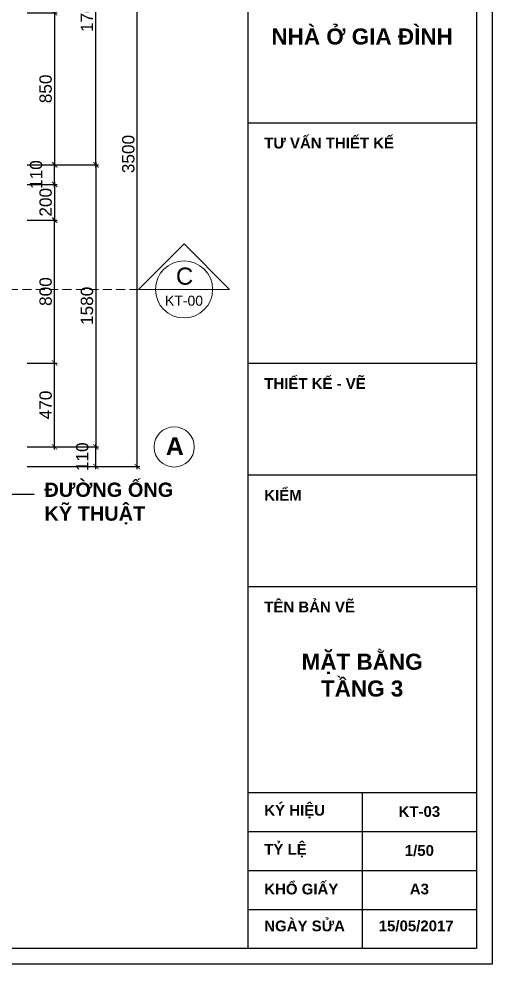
# Model space of a CAD drawing. Header units: millimetres. Extents: x 522695 to 636011, y 461124 to 505319.
# Drawn here: x 558343 to 560992, y 496409 to 501702 of the extents above; entities that cross this region are included whole.
import ezdxf
from ezdxf.enums import TextEntityAlignment as Align

# ---------------------------------------------------------------- set-up
doc = ezdxf.new("R2010")
doc.units = ezdxf.units.MM
doc.header["$LTSCALE"] = 500
doc.header["$MEASUREMENT"] = 0
doc.linetypes.add('DASHED2', pattern=[0.375, 0.25, -0.125])
doc.layers.get('0').update_dxf_attribs({"linetype": 'CONTINUOUS'})
doc.layers.get('DEFPOINTS').update_dxf_attribs({"color": 250, "linetype": 'CONTINUOUS'})
for name, color, linetype, lineweight in [('DH_KTHUOC', 8, 'CONTINUOUS', 5), ('DH_TEXT', 4, 'CONTINUOUS', 13), ('DH_THAY', 4, 'CONTINUOUS', 13)]:
    doc.layers.add(name, color=color, linetype=linetype, lineweight=lineweight)
doc.layers.add('IN', color=5, linetype='CONTINUOUS')
doc.styles.add('arial', font='arial.ttf')
doc.styles.add('DH_ARIAL_B', font='arialbd.ttf')
doc.styles.add('DH_KITHUOC', font='arial.ttf')
doc.dimstyles.new('DH_100s', dxfattribs={"dimtxt": 230, "dimasz": 100, "dimexe": 50, "dimexo": 0, "dimgap": 50, "dimtad": 1, "dimdec": 0, "dimzin": 0, "dimdsep": 46, "dimtxsty": 'DH_KITHUOC', "dimblk1": 'ARCHTICK', "dimblk2": 'ARCHTICK', "dimsah": 1, "dimcen": 90, "dimdle": 50, "dimclrd": 8, "dimclre": 8, "dimclrt": 4, "dimadec": 0, "dimazin": 0, "dimtfac": 100, "dimtdec": 0, "dimtofl": 0, "dimtmove": 2, "dimatfit": 3, "dimldrblk": 'ARCHTICK', "dimfxl": 1, "dimtolj": 2, "dimtzin": 0, "dimarcsym": 0})

# ---------------------------------------------------------------- blocks, each defined once
blk = doc.blocks.new('KHUNGTEN_A3')
at = {"color": 3}
blk.add_lwpolyline([(0, 14850), (21000, 14850), (21000, 0), (0, 0)], close=True, dxfattribs=at)
blk.add_lwpolyline([(379.8, 14704), (20854, 14704), (20854, 146), (379.8, 146)], close=True)
for points in [[(18720.5, 14704), (18720.5, 146)], [(18720.5, 7851), (20854, 7851)], [(18720.5, 5608.2), (20854, 5608.2)], [(18720.5, 4565.7), (20854, 4565.7)], [(18720.5, 3523.2), (20854, 3523.2)], [(18720.5, 1602.4), (20854, 1602.4)], [(19787.2, 1602.4), (19787.2, 146)], [(18720.5, 1238.3), (20854, 1238.3)], [(18720.5, 874.2), (20854, 874.2)], [(18720.5, 510.1), (20854, 510.1)]]:
    blk.add_lwpolyline(points)
at = {"layer": 'DH_TEXT', "style": 'DH_ARIAL_B'}
for s, insert, char_height, width, attachment_point in [('NHÀ Ở GIA ĐÌNH', (19787.2, 8655.6), 150, 1830.82, 5), ('TƯ VẤN THIẾT KẾ', (18874.4, 7660.9), 100, 1830.82, 4), ('THIẾT KẾ - VẼ', (18874.4, 5418.1), 100, 1830.82, 4), ('KIỂM', (18874.4, 4375.6), 100, 1830.82, 4), ('TÊN BẢN VẼ', (18874.4, 3333.1), 100, 1830.82, 4), ('KÝ HIỆU', (18874.4, 1422.8), 100, 788.512, 4), ('TỶ LỆ', (18874.4, 1058.7), 100, 788.512, 4), ('1/50', (20321.3, 1058.7), 100, 788.512, 5), ('KHỔ GIẤY', (18874.4, 699.7), 100, 788.512, 4), ('A3', (20321.3, 699.7), 100, 788.512, 5), ('NGÀY SỬA', (18874.4, 355.4), 100, 788.512, 4), ('15/05/2017', (19942.2, 355.4), 100, 788.512, 4)]:
    blk.add_mtext(s, dxfattribs=dict(at, insert=insert, char_height=char_height, width=width, attachment_point=attachment_point))
blk = doc.blocks.new('_ARCHTICK')
at = {"color": 0, "linetype": 'ByBlock', "const_width": 0.15}
blk.add_lwpolyline([(-0.5, -0.5), (0.5, 0.5)], dxfattribs=at)
blk = doc.blocks.new('*D91')
at = {"layer": 'DEFPOINTS', "color": 0, "transparency": 16777216}
for p in [(558389, 499304.9), (558774.6, 499304.9), (558389, 499194.9)]:
    blk.add_point(p, dxfattribs=at)
at = {"layer": 'DH_KTHUOC', "color": 8, "lineweight": -2, "transparency": 16777216}
for p, q in [((558389, 499304.9), (558789.6, 499304.9)), ((558774.6, 499179.9), (558774.6, 499319.9)), ((558389, 499194.9), (558789.6, 499194.9))]:
    blk.add_line(p, q, dxfattribs=at)
at = {"layer": 'DH_KTHUOC', "color": 8, "lineweight": -2, "transparency": 16777216, "xscale": 30, "yscale": 30, "zscale": 30}
for p, rotation in [((558774.6, 499304.9), 90), ((558774.6, 499194.9), 270)]:
    blk.add_blockref('_ARCHTICK', p, dxfattribs=dict(at, rotation=rotation))
at = {"layer": 'DH_KTHUOC', "color": 4, "transparency": 16777216, "insert": (558698.3, 499249.9), "char_height": 69, "attachment_point": 5, "rotation": 90, "style": 'DH_KITHUOC'}
blk.add_mtext('\\A2;110', dxfattribs=at)
blk = doc.blocks.new('*D92')
at = {"layer": 'DEFPOINTS', "color": 0, "transparency": 16777216}
for p in [(558389, 499774.9), (558543.2, 499774.9), (558389, 499304.9)]:
    blk.add_point(p, dxfattribs=at)
at = {"layer": 'DH_KTHUOC', "color": 8, "lineweight": -2, "transparency": 16777216}
for p, q in [((558389, 499774.9), (558558.2, 499774.9)), ((558543.2, 499289.9), (558543.2, 499789.9)), ((558389, 499304.9), (558558.2, 499304.9))]:
    blk.add_line(p, q, dxfattribs=at)
at = {"layer": 'DH_KTHUOC', "color": 8, "lineweight": -2, "transparency": 16777216, "xscale": 30, "yscale": 30, "zscale": 30}
for p, rotation in [((558543.2, 499774.9), 90), ((558543.2, 499304.9), 270)]:
    blk.add_blockref('_ARCHTICK', p, dxfattribs=dict(at, rotation=rotation))
at = {"layer": 'DH_KTHUOC', "color": 4, "transparency": 16777216, "insert": (558493, 499539.9), "char_height": 69, "attachment_point": 5, "rotation": 90, "style": 'DH_KITHUOC'}
blk.add_mtext('\\A2;470', dxfattribs=at)
blk = doc.blocks.new('*D93')
at = {"layer": 'DEFPOINTS', "color": 0, "transparency": 16777216}
for p in [(558389, 500884.9), (558543.2, 500884.9), (558389, 500774.9)]:
    blk.add_point(p, dxfattribs=at)
at = {"layer": 'DH_KTHUOC', "color": 8, "lineweight": -2, "transparency": 16777216}
for p, q in [((558389, 500884.9), (558558.2, 500884.9)), ((558543.2, 500759.9), (558543.2, 500899.9)), ((558389, 500774.9), (558558.2, 500774.9))]:
    blk.add_line(p, q, dxfattribs=at)
at = {"layer": 'DH_KTHUOC', "color": 8, "lineweight": -2, "transparency": 16777216, "xscale": 30, "yscale": 30, "zscale": 30}
for p, rotation in [((558543.2, 500884.9), 90), ((558543.2, 500774.9), 270)]:
    blk.add_blockref('_ARCHTICK', p, dxfattribs=dict(at, rotation=rotation))
at = {"layer": 'DH_KTHUOC', "color": 4, "transparency": 16777216, "insert": (558439.5, 500829.9), "char_height": 69, "attachment_point": 5, "rotation": 90, "style": 'DH_KITHUOC'}
blk.add_mtext('\\A2;110', dxfattribs=at)
blk = doc.blocks.new('*D94')
at = {"layer": 'DEFPOINTS', "color": 0, "transparency": 16777216}
for p in [(558389, 502584.9), (558774.6, 502584.9), (558389, 500884.9)]:
    blk.add_point(p, dxfattribs=at)
at = {"layer": 'DH_KTHUOC', "color": 8, "lineweight": -2, "transparency": 16777216}
for p, q in [((558389, 502584.9), (558789.6, 502584.9)), ((558774.6, 500869.9), (558774.6, 502599.9)), ((558389, 500884.9), (558789.6, 500884.9))]:
    blk.add_line(p, q, dxfattribs=at)
at = {"layer": 'DH_KTHUOC', "color": 8, "lineweight": -2, "transparency": 16777216, "xscale": 30, "yscale": 30, "zscale": 30}
for p, rotation in [((558774.6, 502584.9), 90), ((558774.6, 500884.9), 270)]:
    blk.add_blockref('_ARCHTICK', p, dxfattribs=dict(at, rotation=rotation))
at = {"layer": 'DH_KTHUOC', "color": 4, "transparency": 16777216, "insert": (558724.4, 501734.9), "char_height": 69, "attachment_point": 5, "rotation": 90, "style": 'DH_KITHUOC'}
blk.add_mtext('\\A2;1700', dxfattribs=at)
blk = doc.blocks.new('*D97')
at = {"layer": 'DEFPOINTS', "color": 0, "transparency": 16777216}
for p in [(558389, 501734.9), (558389, 500884.9), (558543.2, 500884.9)]:
    blk.add_point(p, dxfattribs=at)
at = {"layer": 'DH_KTHUOC', "color": 8, "lineweight": -2, "transparency": 16777216}
for p, q in [((558389, 501734.9), (558558.2, 501734.9)), ((558543.2, 501749.9), (558543.2, 500869.9)), ((558389, 500884.9), (558558.2, 500884.9))]:
    blk.add_line(p, q, dxfattribs=at)
at = {"layer": 'DH_KTHUOC', "color": 8, "lineweight": -2, "transparency": 16777216, "xscale": 30, "yscale": 30, "zscale": 30}
for p, rotation in [((558543.2, 501734.9), 90), ((558543.2, 500884.9), 270)]:
    blk.add_blockref('_ARCHTICK', p, dxfattribs=dict(at, rotation=rotation))
at = {"layer": 'DH_KTHUOC', "color": 4, "transparency": 16777216, "insert": (558493, 501309.9), "char_height": 69, "attachment_point": 5, "rotation": 90, "style": 'DH_KITHUOC'}
blk.add_mtext('\\A2;850', dxfattribs=at)
blk = doc.blocks.new('*D98')
at = {"layer": 'DEFPOINTS', "color": 0, "transparency": 16777216}
for p in [(558389, 500884.9), (558389, 499304.9), (558774.6, 499304.9)]:
    blk.add_point(p, dxfattribs=at)
at = {"layer": 'DH_KTHUOC', "color": 8, "lineweight": -2, "transparency": 16777216}
for p, q in [((558389, 500884.9), (558789.6, 500884.9)), ((558774.6, 500899.9), (558774.6, 499289.9)), ((558389, 499304.9), (558789.6, 499304.9))]:
    blk.add_line(p, q, dxfattribs=at)
at = {"layer": 'DH_KTHUOC', "color": 8, "lineweight": -2, "transparency": 16777216, "xscale": 30, "yscale": 30, "zscale": 30}
for p, rotation in [((558774.6, 500884.9), 90), ((558774.6, 499304.9), 270)]:
    blk.add_blockref('_ARCHTICK', p, dxfattribs=dict(at, rotation=rotation))
at = {"layer": 'DH_KTHUOC', "color": 4, "transparency": 16777216, "insert": (558724.4, 500094.9), "char_height": 69, "attachment_point": 5, "rotation": 90, "style": 'DH_KITHUOC'}
blk.add_mtext('\\A2;1580', dxfattribs=at)
blk = doc.blocks.new('*D99')
at = {"layer": 'DEFPOINTS', "color": 0, "transparency": 16777216}
for p in [(558389, 502694.9), (559006, 502694.9), (558389, 499194.9)]:
    blk.add_point(p, dxfattribs=at)
at = {"layer": 'DH_KTHUOC', "color": 8, "lineweight": -2, "transparency": 16777216}
for p, q in [((558389, 502694.9), (559021, 502694.9)), ((559006, 499179.9), (559006, 502709.9)), ((558389, 499194.9), (559021, 499194.9))]:
    blk.add_line(p, q, dxfattribs=at)
at = {"layer": 'DH_KTHUOC', "color": 8, "lineweight": -2, "transparency": 16777216, "xscale": 30, "yscale": 30, "zscale": 30}
for p, rotation in [((559006, 502694.9), 90), ((559006, 499194.9), 270)]:
    blk.add_blockref('_ARCHTICK', p, dxfattribs=dict(at, rotation=rotation))
at = {"layer": 'DH_KTHUOC', "color": 4, "transparency": 16777216, "insert": (558955.8, 500944.9), "char_height": 69, "attachment_point": 5, "rotation": 90, "style": 'DH_KITHUOC'}
blk.add_mtext('\\A2;3500', dxfattribs=at)
blk = doc.blocks.new('*D132')
at = {"layer": 'DEFPOINTS', "color": 0, "transparency": 16777216}
for p in [(558389, 500574.9), (558543.2, 500574.9), (558389, 499774.9)]:
    blk.add_point(p, dxfattribs=at)
at = {"layer": 'DH_KTHUOC', "color": 8, "lineweight": -2, "transparency": 16777216}
for p, q in [((558389, 500574.9), (558558.2, 500574.9)), ((558543.2, 499759.9), (558543.2, 500589.9)), ((558389, 499774.9), (558558.2, 499774.9))]:
    blk.add_line(p, q, dxfattribs=at)
at = {"layer": 'DH_KTHUOC', "color": 8, "lineweight": -2, "transparency": 16777216, "xscale": 30, "yscale": 30, "zscale": 30}
for p, rotation in [((558543.2, 500574.9), 90), ((558543.2, 499774.9), 270)]:
    blk.add_blockref('_ARCHTICK', p, dxfattribs=dict(at, rotation=rotation))
at = {"layer": 'DH_KTHUOC', "color": 4, "transparency": 16777216, "insert": (558493, 500174.9), "char_height": 69, "attachment_point": 5, "rotation": 90, "style": 'DH_KITHUOC'}
blk.add_mtext('\\A2;800', dxfattribs=at)
blk = doc.blocks.new('*D133')
at = {"layer": 'DEFPOINTS', "color": 0, "transparency": 16777216}
for p in [(558389, 500774.9), (558389, 500574.9), (558543.2, 500574.9)]:
    blk.add_point(p, dxfattribs=at)
at = {"layer": 'DH_KTHUOC', "color": 8, "lineweight": -2, "transparency": 16777216}
for p, q in [((558389, 500774.9), (558558.2, 500774.9)), ((558543.2, 500789.9), (558543.2, 500559.9)), ((558389, 500574.9), (558558.2, 500574.9))]:
    blk.add_line(p, q, dxfattribs=at)
at = {"layer": 'DH_KTHUOC', "color": 8, "lineweight": -2, "transparency": 16777216, "xscale": 30, "yscale": 30, "zscale": 30}
for p, rotation in [((558543.2, 500774.9), 90), ((558543.2, 500574.9), 270)]:
    blk.add_blockref('_ARCHTICK', p, dxfattribs=dict(at, rotation=rotation))
at = {"layer": 'DH_KTHUOC', "color": 4, "transparency": 16777216, "insert": (558493, 500674.9), "char_height": 69, "attachment_point": 5, "rotation": 90, "style": 'DH_KITHUOC'}
blk.add_mtext('\\A2;200', dxfattribs=at)
blk = doc.blocks.new('*U210')
at = {"color": 8}
for points in [[(12616.7, 0), (12734.9, 0), (12416.7, 318.2), (12098.5, 0), (12216.7, 0)], [(12216.7, 0), (12616.7, 0)]]:
    blk.add_lwpolyline(points, dxfattribs=at)
at = {"color": 250, "linetype": 'DASHED2', "ltscale": 0.5}
blk.add_lwpolyline([(12098.5, 0), (-118.2, 0)], dxfattribs=at)
at = {"color": 8}
blk.add_circle((12416.7, 0), 200, dxfattribs=at)
at = {"style": 'arial'}
blk.add_text('C', height=120, dxfattribs=at).set_placement((12420.8, 92.7), align=Align.MIDDLE_CENTER)
for p in [(-318.2, -135.2), (12416.7, -135.2)]:
    blk.add_attdef('KH', text='', height=70, dxfattribs=at).set_placement(p, align=Align.BOTTOM_CENTER)

msp = doc.modelspace()

# ---------------------------------------------------------------- linework, layer by layer
at = {"layer": 'DH_THAY'}
msp.add_circle((559212.4, 499304.9), 112.5, dxfattribs=at)
at = {"layer": 'IN'}
msp.add_lwpolyline([(548392.2, 505319.3), (560992.2, 505319.3), (560992.2, 496409.3), (548392.2, 496409.3)], close=True, dxfattribs=at)

# ---------------------------------------------------------------- block references
at = {"xscale": 0.6000000000058208, "yscale": 0.6000000000058208, "zscale": 0.6000000000058208}
msp.add_blockref('KHUNGTEN_A3', (548392.2, 496409.3), dxfattribs=at)
at = {"layer": 'DH_THAY'}
ref = msp.add_blockref('*U210', (549334.1, 500187.1), dxfattribs=dict(at, xscale=0.8, yscale=0.8, zscale=0.8))
ref.add_attrib('KH', 'KT-00', dxfattribs={"layer": '0', "height": 56, "style": 'arial'}).set_placement((559267.5, 500079), align=Align.BOTTOM_CENTER)

# ---------------------------------------------------------------- texts
at = {"layer": 'DH_TEXT', "style": 'DH_ARIAL_B'}
msp.add_text('A', height=100, dxfattribs=at).set_placement((559165.8, 499259.4))
for s, insert, char_height, width, attachment_point in [('ĐƯỜNG ỐNG \\PKỸ THUẬT', (558485.8, 499105.5), 80, 1015.896, 1), ('MẶT BẰNG\\PTẦNG 3', (560264.6, 498026.6), 90, 1098.492, 5), ('KT-03', (560585, 497263), 60, 473.107, 5)]:
    msp.add_mtext(s, dxfattribs=dict(at, insert=insert, char_height=char_height, width=width, attachment_point=attachment_point))

# ---------------------------------------------------------------- dimensions: what is measured, and where the dimension line sits
at = {"layer": 'DH_KTHUOC'}
for base, p1, p2, picture, middle in [((559006, 502694.9), (558389, 499194.9), (558389, 502694.9), '*D99', (558955.8, 500944.9)), ((558774.6, 502584.9), (558389, 500884.9), (558389, 502584.9), '*D94', (558724.4, 501734.9)), ((558543.2, 500884.9), (558389, 501734.9), (558389, 500884.9), '*D97', (558493, 501309.9)), ((558774.6, 499304.9), (558389, 500884.9), (558389, 499304.9), '*D98', (558724.4, 500094.9)), ((558543.2, 500574.9), (558389, 500774.9), (558389, 500574.9), '*D133', (558493, 500674.9)), ((558543.2, 500574.9), (558389, 499774.9), (558389, 500574.9), '*D132', (558493, 500174.9)), ((558543.2, 499774.9), (558389, 499304.9), (558389, 499774.9), '*D92', (558493, 499539.9))]:
    dim = msp.add_linear_dim(base=base, p1=p1, p2=p2, angle=90, dimstyle='DH_100s', override={"dimscale": 0.3, "dimarcsym": 2}, dxfattribs=at)
    dim.commit()
    dim.dimension.update_dxf_attribs({"geometry": picture, "text_midpoint": middle})
for base, p1, p2, picture, middle in [((558543.2, 500884.9), (558389, 500774.9), (558389, 500884.9), '*D93', (558439.5, 500829.9)), ((558774.6, 499304.9), (558389, 499194.9), (558389, 499304.9), '*D91', (558698.3, 499249.9))]:
    dim = msp.add_linear_dim(base=base, p1=p1, p2=p2, angle=90, dimstyle='DH_100s', override={"dimscale": 0.3, "dimarcsym": 2}, dxfattribs=at)
    dim.commit()
    dim.dimension.update_dxf_attribs({"geometry": picture, "text_midpoint": middle, "dimtype": 128})

# ---------------------------------------------------------------- leaders
msp.add_leader([(557420.5, 499493.7), (557930.2, 499040.5), (558428.5, 499040.5)], dimstyle='DH_100s', override={"dimscale": 0.3, "dimldrblk": 'DOT', "dimarcsym": 2}, dxfattribs=at)
msp.add_leader([(557420.5, 499493.7), (557930.2, 499040.5), (558428.5, 499040.5)], dimstyle='DH_100s', override={"dimscale": 0.3, "dimldrblk": 'DOT', "dimarcsym": 2}, dxfattribs=at)

doc.saveas('drawing.dxf')
